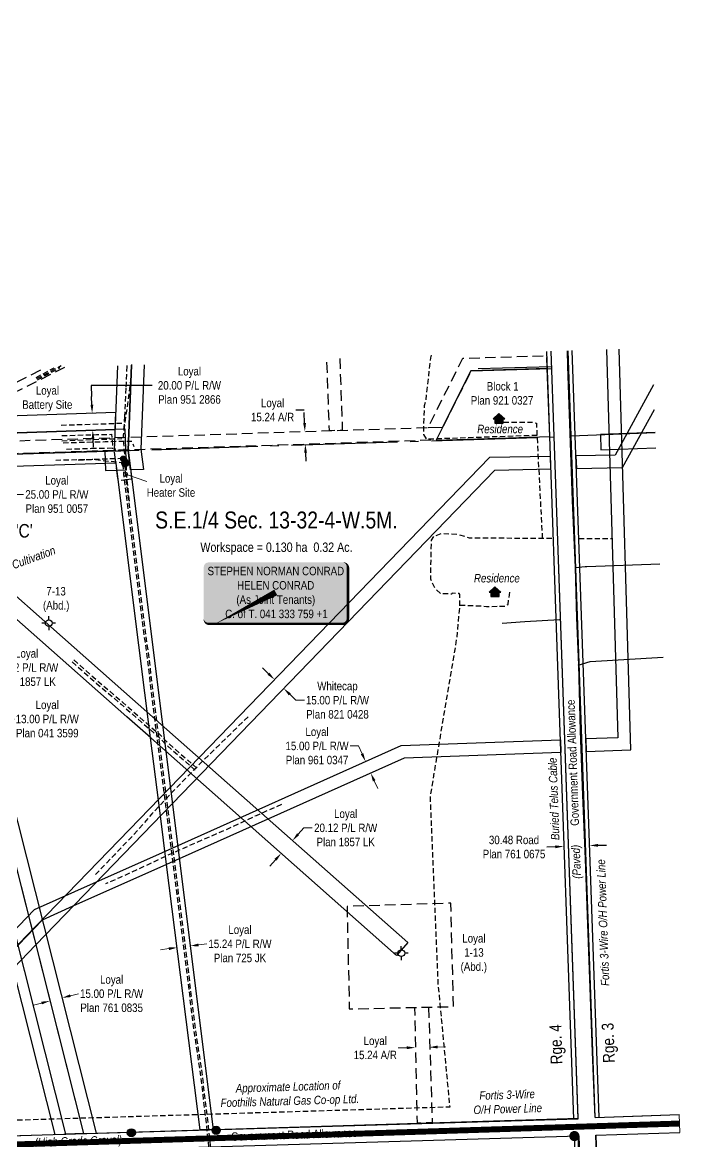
# Model space of a CAD drawing. Extents: x 675835 to 685285, y 5733153 to 5738077.
# Drawn here: x 677000 to 677780, y 5734878 to 5736199 of the extents above; entities that cross this region are included whole.
import ezdxf
from ezdxf.enums import TextEntityAlignment as Align

# ---------------------------------------------------------------- set-up
doc = ezdxf.new("R2010")
doc.units = 0
doc.header["$LTSCALE"] = 5
doc.header["$PDMODE"] = 34
doc.header["$PDSIZE"] = 0.03
for name, pattern in [('foc-ACCESSROAD', [3.75, 2.5, -1.25]), ('foc-FLOWLINE', [3.75, 2.5, -1.25]), ('foc-QUARTERLINE', [33, 25, -3, 2, -3]), ('UG_PIPE', [1.875, 1.25, -0.625])]:
    doc.linetypes.add(name, pattern=pattern)
doc.layers.get('Defpoints').update_dxf_attribs({"color": 9})
for name, color, linetype in [('AS-OWNER', 7, 'Continuous'), ('AS-PIPE-UG', 44, 'UG_PIPE'), ('AS-PIPE-UG-T', 44, 'Continuous'), ('AS-POWER', 104, 'foc-POWER'), ('AS-POWER-EXISTING-PP', 72, 'Continuous'), ('AS-RESIDENCE', 14, 'Continuous'), ('AS-ROADS', 254, 'Continuous'), ('AS-SYMBOL', 7, 'Continuous'), ('AS-TELUS', 224, 'foc-TEL'), ('C-AR', 13, 'foc-ACCESSROAD'), ('C-FLOWLINE', 13, 'foc-FLOWLINE'), ('C-RW', 13, 'Continuous'), ('C-SYMBOL', 7, 'Continuous'), ('C-WS', 13, 'foc-ACCESSROAD'), ('D-TXT', 6, 'Continuous'), ('DETAIL-T', 7, 'Continuous'), ('F-RW', 190, 'Continuous'), ('F-WS-S', 8, 'Continuous'), ('L-AREAWORK', 5, 'Continuous'), ('L-MON', 1, 'Continuous'), ('L-ROAD-T', 7, 'Continuous'), ('L-SEC', 7, 'Continuous'), ('L-SECQ', 8, 'foc-QUARTERLINE'), ('L-TITLEDB', 4, 'Continuous'), ('L-TITLEDB-T', 4, 'Continuous')]:
    doc.layers.add(name, color=color, linetype=linetype)
doc.layers.add('AS-PIPE-AG', color=7, linetype='Continuous', true_color=0x7d00fa)
for name, color, linetype, lineweight in [('C-AR-T', 13, 'Continuous', 9), ('C-RW-T', 13, 'Continuous', 9), ('C-WS-T', 13, 'Continuous', 9), ('F-RW-T', 190, 'Continuous', 9), ('T-TEXT', 48, 'Continuous', 18)]:
    doc.layers.add(name, color=color, linetype=linetype, lineweight=lineweight)
doc.styles.add('100L', font='ARIALN.TTF', dxfattribs={"height": 11})
doc.styles.add('175L', font='ARIALN.TTF', dxfattribs={"height": 20})
doc.styles.add('80', font='ARIALN.TTF', dxfattribs={"height": 10})
doc.styles.add('80CG', font='ARIALN.TTF', dxfattribs={"height": 10})
doc.styles.add('80L', font='ARIALN.TTF', dxfattribs={"height": 10})
doc.styles.add('80LS', font='ARIALNI.TTF', dxfattribs={"height": 10})
doc.styles.add('foc-LtypeFont', font='ARIALN.TTF', dxfattribs={"height": 7.35})
doc.linetypes.add('foc-POWER', pattern='A,6,-1,["P",foc-LtypeFont,S=0.2,R=0,X=-0.625,Y=-0.75],-1.24,4', length=12.24)
doc.linetypes.add('foc-POWER-NOLINE', pattern='A,0,-4,["P",foc-LtypeFont,S=0.2,R=0,X=-0.625,Y=-0.75],-8.24', length=12.24)
doc.linetypes.add('foc-TEL', pattern='A,2,-1,["T",foc-LtypeFont,S=0.2,R=0,X=-0.425,Y=-0.75],-1.24,8', length=12.24)
doc.linetypes.add('foc-TEL-NOLINE', pattern='A,0,-2,["T",foc-LtypeFont,S=0.2,R=0,X=-0.425,Y=-0.75],-10.24', length=12.24)
doc.dimstyles.new('Compass 5 000', dxfattribs={"dimscale": 5, "dimtxt": 9, "dimasz": 2, "dimexe": 0.2, "dimexo": 0.0625, "dimgap": 0.5, "dimtad": 0, "dimtih": 1, "dimtoh": 1, "dimzin": 0, "dimdsep": 46, "dimtxsty": '80CG', "dimcen": 0.1, "dimse1": 1, "dimse2": 1, "dimclrd": 256, "dimclrt": 256, "dimaunit": 1, "dimadec": 4, "dimazin": 0, "dimtfac": 0.06, "dimtofl": 0, "dimtmove": 0, "dimatfit": 1, "dimfxl": 0.2, "dimtolj": 1, "dimtzin": 0, "dimlwd": -1, "dimarcsym": 0})

# ---------------------------------------------------------------- blocks, each defined once
blk = doc.blocks.new('*D393')
at = {"layer": 'Defpoints', "color": 0, "transparency": 16777216}
for p in [(677638.8, 5735238.4), (677669.2, 5735239.4), (677669.7, 5735226.9)]:
    blk.add_point(p, dxfattribs=at)
at = {"layer": 'L-TITLEDB-T', "transparency": 16777216}
for p, q in [((677629.2, 5735225.5), (677619.2, 5735225.2)), ((677679.7, 5735227.3), (677689.7, 5735227.6))]:
    blk.add_line(p, q, dxfattribs=at)
for points in [[(677629.2, 5735227.2), (677629.3, 5735223.8), (677639.2, 5735225.9)], [(677679.6, 5735228.9), (677679.7, 5735225.6), (677669.7, 5735226.9)]]:
    blk.add_solid(points, dxfattribs=at)
at = {"layer": 'L-TITLEDB-T', "transparency": 16777216, "insert": (677580.5, 5735225.2), "char_height": 10, "attachment_point": 5, "style": '80CG'}
blk.add_mtext('\\A1;30.48 Road \\PPlan 761 0675', dxfattribs=at)
blk = doc.blocks.new('*D424')
at = {"layer": 'C-RW-T', "transparency": 16777216}
for p, q in [((677056.8, 5735049.7), (677066.5, 5735052.1)), ((677022.8, 5735041.1), (677013.1, 5735038.6))]:
    blk.add_line(p, q, dxfattribs=at)
for points in [[(677056.4, 5735051.3), (677057.2, 5735048.1), (677047.1, 5735047.2)], [(677022.4, 5735042.7), (677023.3, 5735039.5), (677032.5, 5735043.5)]]:
    blk.add_solid(points, dxfattribs=at)
at = {"layer": 'Defpoints', "color": 0, "transparency": 16777216}
for p in [(677047.1, 5735047.2), (677042.8, 5735003), (677057.3, 5735006.7)]:
    blk.add_point(p, dxfattribs=at)
at = {"layer": 'C-RW-T', "transparency": 16777216, "insert": (677105.5, 5735052.1), "char_height": 10, "attachment_point": 5, "style": '80CG'}
blk.add_mtext('\\A1;Loyal\\P15.00 P/L R/W\\PPlan 761 0835', dxfattribs=at)
blk = doc.blocks.new('*D431')
at = {"layer": 'C-RW-T', "transparency": 16777216}
for p, q in [((677397.1, 5735344.5), (677387.1, 5735344.5)), ((677401.2, 5735335.3), (677397.1, 5735344.5)), ((677415.5, 5735303.4), (677419.6, 5735294.3))]:
    blk.add_line(p, q, dxfattribs=at)
for points in [[(677402.7, 5735336), (677399.6, 5735334.7), (677405.2, 5735326.2)], [(677417, 5735304.1), (677413.9, 5735302.7), (677411.4, 5735312.5)]]:
    blk.add_solid(points, dxfattribs=at)
at = {"layer": 'Defpoints', "color": 0, "transparency": 16777216}
for p in [(677372.8, 5735311.7), (677411.4, 5735312.5), (677379, 5735298)]:
    blk.add_point(p, dxfattribs=at)
at = {"layer": 'C-RW-T', "transparency": 16777216, "insert": (677348, 5735344.5), "char_height": 10, "attachment_point": 5, "style": '80CG'}
blk.add_mtext('\\A1;Loyal\\P15.00 P/L R/W\\PPlan 961 0347', dxfattribs=at)
blk = doc.blocks.new('*D432')
at = {"layer": 'Defpoints', "color": 0, "transparency": 16777216}
for p in [(677349.5, 5735476.3), (677360.3, 5735465.9), (677308.6, 5735412.4)]:
    blk.add_point(p, dxfattribs=at)
at = {"layer": 'F-RW-T', "transparency": 16777216}
for p, q in [((677290.6, 5735429.8), (677283.4, 5735436.7)), ((677315.8, 5735405.5), (677323, 5735398.5)), ((677323, 5735398.5), (677333, 5735398.5))]:
    blk.add_line(p, q, dxfattribs=at)
for points in [[(677291.8, 5735431), (677289.5, 5735428.6), (677297.8, 5735422.8)], [(677316.9, 5735406.7), (677314.6, 5735404.3), (677308.6, 5735412.4)]]:
    blk.add_solid(points, dxfattribs=at)
at = {"layer": 'F-RW-T', "transparency": 16777216, "insert": (677372.1, 5735398.5), "char_height": 10, "attachment_point": 5, "style": '80CG'}
blk.add_mtext('\\A1;Whitecap\\P15.00 P/L R/W\\PPlan 821 0428', dxfattribs=at)
blk = doc.blocks.new('*D434')
at = {"layer": 'C-RW-T', "transparency": 16777216}
for p, q in [((676944.7, 5735431.7), (676965.7, 5735437)), ((676905.9, 5735421.9), (676896.2, 5735419.5))]:
    blk.add_line(p, q, dxfattribs=at)
for points in [[(676944.3, 5735433.3), (676945.1, 5735430.1), (676935, 5735429.3)], [(676905.5, 5735423.5), (676906.3, 5735420.3), (676915.6, 5735424.3)]]:
    blk.add_solid(points, dxfattribs=at)
at = {"layer": 'Defpoints', "color": 0, "transparency": 16777216}
for p in [(676935, 5735429.3), (676940.9, 5735405.9), (676921.5, 5735401)]:
    blk.add_point(p, dxfattribs=at)
at = {"layer": 'C-RW-T', "transparency": 16777216, "insert": (677005.2, 5735437), "char_height": 10, "attachment_point": 5, "style": '80CG'}
blk.add_mtext('\\A1;Loyal\\P20.12 P/L R/W\\PPlan 1857 LK', dxfattribs=at)
blk = doc.blocks.new('*D435')
at = {"layer": 'C-RW-T', "transparency": 16777216}
for p, q in [((677173.1, 5735105.3), (677163.1, 5735104)), ((677208, 5735109.7), (677217.9, 5735110.9))]:
    blk.add_line(p, q, dxfattribs=at)
for points in [[(677172.8, 5735106.9), (677173.3, 5735103.6), (677183, 5735106.5)], [(677207.8, 5735111.3), (677208.2, 5735108), (677198.1, 5735108.4)]]:
    blk.add_solid(points, dxfattribs=at)
at = {"layer": 'Defpoints', "color": 0, "transparency": 16777216}
for p in [(677198.1, 5735108.4), (677184.2, 5735097.1), (677199.3, 5735099)]:
    blk.add_point(p, dxfattribs=at)
at = {"layer": 'C-RW-T', "transparency": 16777216, "insert": (677257, 5735110.9), "char_height": 10, "attachment_point": 5, "style": '80CG'}
blk.add_mtext('\\A1;Loyal\\P15.24 P/L R/W\\PPlan 725 JK', dxfattribs=at)
blk = doc.blocks.new('*D438')
at = {"layer": 'C-RW-T', "transparency": 16777216}
for p, q in [((676941.1, 5735363.8), (676990.5, 5735376.3)), ((676909.1, 5735355.7), (676899.4, 5735353.3))]:
    blk.add_line(p, q, dxfattribs=at)
for points in [[(676940.7, 5735365.5), (676941.5, 5735362.2), (676931.4, 5735361.4)], [(676908.7, 5735357.4), (676909.5, 5735354.1), (676918.8, 5735358.2)]]:
    blk.add_solid(points, dxfattribs=at)
at = {"layer": 'Defpoints', "color": 0, "transparency": 16777216}
for p in [(676931.4, 5735361.4), (676966, 5735171.4), (676978.7, 5735174.6)]:
    blk.add_point(p, dxfattribs=at)
at = {"layer": 'C-RW-T', "transparency": 16777216, "insert": (677029.5, 5735376.3), "char_height": 10, "attachment_point": 5, "style": '80CG'}
blk.add_mtext('\\A1;Loyal\\P13.00 P/L R/W\\PPlan 041 3599', dxfattribs=at)
blk = doc.blocks.new('*U442')
h = blk.add_hatch(color=59)
edge = h.paths.add_edge_path()
edge.add_line((-79, -37), (79, -37))
edge.add_arc((79, -31), 6, 270, 360)
edge.add_line((85, -31), (85, 29.5))
edge.add_arc((79, 29.5), 6, 0, 90)
edge.add_line((79, 35.5), (-79, 35.5))
edge.add_arc((-79, 29.5), 6, 90, 180)
edge.add_line((-85, 29.5), (-85, -31))
edge.add_arc((-79, -31), 6, 180, 270)
at = {"color": 1, "flags": 128}
blk.add_lwpolyline([(-79, -37, 3, 3, 0), (79, -37, 3, 3, 0.414214), (85, -31, 3, 3, 0), (85, 29.5, 3, 0, 0.414214), (79, 35.5, 0, 0, 0), (-79, 35.5, 0, 0, 0.414214), (-85, 29.5, 0, 0, 0), (-85, -31, 0, 3, 0.414214)], format="xyseb", close=True, dxfattribs=at)
blk.add_lwpolyline([(-72.5, -37.6, 0, 7.5, 0), (0, 0, 0, 0, 0)], format="xyseb", dxfattribs=at)
at = {"color": 1, "style": '80'}
blk.add_attdef('ENTER_TEXT_001', (-36, -5), '', height=10, dxfattribs=at)
blk = doc.blocks.new('*D444')
at = {"layer": 'C-RW-T', "transparency": 16777216}
for p, q in [((677325.7, 5735240.3), (677332.3, 5735247.8)), ((677332.3, 5735247.8), (677342.3, 5735247.8)), ((677299.1, 5735210.3), (677292.4, 5735202.8))]:
    blk.add_line(p, q, dxfattribs=at)
for points in [[(677324.4, 5735241.4), (677326.9, 5735239.2), (677319, 5735232.8)], [(677297.8, 5735211.4), (677300.3, 5735209.2), (677305.7, 5735217.8)]]:
    blk.add_solid(points, dxfattribs=at)
at = {"layer": 'Defpoints', "color": 0, "transparency": 16777216}
for p in [(677305.7, 5735217.8), (677398.9, 5735162.1), (677385.6, 5735147)]:
    blk.add_point(p, dxfattribs=at)
at = {"layer": 'C-RW-T', "transparency": 16777216, "insert": (677381.8, 5735247.8), "char_height": 10, "attachment_point": 5, "style": '80CG'}
blk.add_mtext('\\A1;Loyal\\P20.12 P/L R/W\\PPlan 1857 LK', dxfattribs=at)
blk = doc.blocks.new('*D446')
at = {"layer": 'C-RW-T', "transparency": 16777216}
for p, q in [((676988.4, 5735724), (676988, 5735734)), ((676989.9, 5735679.2), (676991.3, 5735641.3)), ((676991.3, 5735641.3), (677001.3, 5735641.3))]:
    blk.add_line(p, q, dxfattribs=at)
at = {"layer": 'C-RW-T', "linetype": 'ByBlock', "transparency": 16777216}
for points in [[(676990, 5735724.1), (676986.7, 5735723.9), (676988.7, 5735714)], [(676991.6, 5735679.2), (676988.3, 5735679.1), (676989.6, 5735689.2)]]:
    blk.add_solid(points, dxfattribs=at)
at = {"layer": 'Defpoints', "color": 0, "linetype": 'ByBlock', "transparency": 16777216}
for p in [(676976.2, 5735713.6), (676977.1, 5735688.7), (676989.6, 5735689.2)]:
    blk.add_point(p, dxfattribs=at)
at = {"layer": 'C-RW-T', "linetype": 'ByBlock', "transparency": 16777216, "insert": (677040.8, 5735641.3), "char_height": 10, "attachment_point": 5, "style": '80CG'}
blk.add_mtext('\\A1;Loyal\\P25.00 P/L R/W\\PPlan 951 0057', dxfattribs=at)
blk = doc.blocks.new('GABD')
for p, q in [((-0.81, 0), (-1.62, 0)), ((0, 0.81), (0, 1.62)), ((1.62, 0), (0.81, 0)), ((0, -0.81), (0, -1.62))]:
    blk.add_line(p, q)
blk.add_circle((0, 0), 0.8)
blk = doc.blocks.new('*D449')
at = {"layer": 'C-AR-T', "transparency": 16777216}
for p, q in [((677453.9, 5734988.3, 0), (677443.9, 5734988.1, 0)), ((677490.2, 5734989.1, 0), (677500.2, 5734989.3, 0))]:
    blk.add_line(p, q, dxfattribs=at)
for points in [[(677453.9, 5734990, 0), (677454, 5734986.6, 0), (677463.9, 5734988.5, 0)], [(677490.2, 5734990.8, 0), (677490.2, 5734987.5, 0), (677480.2, 5734988.9, 0)]]:
    blk.add_solid(points, dxfattribs=at)
at = {"layer": 'Defpoints', "color": 0, "transparency": 16777216}
for p in [(677463.3, 5735016.1, 0), (677479.6, 5735016.4, 0), (677463.9, 5734988.5, 0)]:
    blk.add_point(p, dxfattribs=at)
at = {"layer": 'C-AR-T', "transparency": 16777216, "insert": (677416.7, 5734988.1, 0), "char_height": 10, "attachment_point": 5, "style": '80CG'}
blk.add_mtext('\\A1;Loyal\\P15.24 A/R', dxfattribs=at)
blk = doc.blocks.new('*D450')
at = {"layer": 'C-AR', "transparency": 16777216}
for p, q in [((677332.8, 5735741), (677322.8, 5735741)), ((677333.3, 5735725.7), (677332.8, 5735741)), ((677334.4, 5735690.6), (677334.7, 5735680.6))]:
    blk.add_line(p, q, dxfattribs=at)
for points in [[(677335, 5735725.8), (677331.6, 5735725.6), (677333.6, 5735715.7)], [(677336.1, 5735690.6), (677332.8, 5735690.5), (677334.1, 5735700.6)]]:
    blk.add_solid(points, dxfattribs=at)
at = {"layer": 'Defpoints', "color": 0, "transparency": 16777216}
for p in [(677267.4, 5735713.6), (677267.9, 5735698.5), (677334.1, 5735700.6)]:
    blk.add_point(p, dxfattribs=at)
at = {"layer": 'C-AR', "transparency": 16777216, "insert": (677295.5, 5735741), "char_height": 10, "attachment_point": 5, "style": '80CG'}
blk.add_mtext('\\A1;Loyal\\P15.24 A/R', dxfattribs=at)
blk = doc.blocks.new('RISER')
h = blk.add_hatch(color=255)
h.dxf.hatch_style = 1
edge = h.paths.add_edge_path()
edge.add_arc((0, 0), 0.7, 0, 360)
blk.add_hatch(color=13).paths.add_polyline_path([(0.58, -0.15), (-0.58, -0.15, 0.774597)])
at = {"color": 13}
blk.add_line((-0.58, -0.15), (0.58, -0.15), dxfattribs=at)
blk.add_circle((0, 0), 0.6, dxfattribs=at)
blk = doc.blocks.new('res_occ')
for points in [[(0.1, 0.89), (-1.26, -0.37), (1.46, -0.37)], [(-0.9, -1.43), (1.1, -1.43), (1.1, -0.37), (-0.9, -0.37)]]:
    blk.add_hatch(color=14).paths.add_polyline_path(points)
at = {"color": 14}
for points in [[(0.1, 0.89), (-1.26, -0.37), (1.46, -0.37)], [(-0.9, -1.43), (1.1, -1.43), (1.1, -0.37), (-0.9, -0.37)]]:
    blk.add_lwpolyline(points, close=True, dxfattribs=at)
blk = doc.blocks.new('POWERPOLE')
h = blk.add_hatch(color=255)
edge = h.paths.add_edge_path()
edge.add_arc((0, 0), 0.96, 0, 360)
at = {"linetype": 'Continuous'}
for p, q in [((0.68, -0.68), (-0.68, 0.68)), ((-0.68, -0.68), (0.68, 0.68))]:
    blk.add_line(p, q, dxfattribs=at)
blk.add_circle((0, 0), 0.96, dxfattribs=at)
blk = doc.blocks.new('fdia')
at = {"color": 255, "const_width": 1}
blk.add_lwpolyline([(-0.5, 0, 1), (0.5, 0, 1)], format="xyb", close=True, dxfattribs=at)
blk = doc.blocks.new('Fdiaa')
blk.add_blockref('fdia', (0, 0))
blk = doc.blocks.new('fdib')
at = {"color": 1, "const_width": 1.6}
blk.add_lwpolyline([(-0.4, 0, 1), (0.4, 0, 1)], format="xyb", close=True, dxfattribs=at)
at = {"color": 1}
blk.add_circle((0, 0), 0.8, dxfattribs=at)
blk = doc.blocks.new('Fdibb')
blk.add_blockref('fdib', (0, 0))
blk = doc.blocks.new('fdicc')
for name in ['Fdibb', 'Fdiaa']:
    blk.add_blockref(name, (0, 0))
blk = doc.blocks.new('FDI')
blk.add_blockref('fdicc', (0, 0))

msp = doc.modelspace()

# ---------------------------------------------------------------- linework, layer by layer
at = {"layer": 'AS-PIPE-AG', "flags": 128}
for points in [[(677122.229, 5735678.623), (677120.432, 5735678.377)], [(677122.117, 5735679.709), (677122.302, 5735678.366)]]:
    msp.add_lwpolyline(points, dxfattribs=at)
at = {"layer": 'AS-PIPE-UG'}
for p, q in [((677123.498, 5735792.86), (677122.164, 5735766.857)), ((677123.525, 5735793.697), (677123.498, 5735792.86)), ((677122.164, 5735766.857), (677120.843, 5735733.652)), ((677120.843, 5735733.652), (677119.622, 5735717.051)), ((677052.201, 5735694.892), (677081.565, 5735695.866)), ((677081.565, 5735695.866), (677108.844, 5735696.358)), ((677108.844, 5735696.358), (677110.099, 5735693.391))]:
    msp.add_line(p, q, dxfattribs=at)
at = {"layer": 'AS-PIPE-UG', "flags": 128}
for points in [[(677482.685, 5735805.637), (677481.83, 5735802.598), (677476.178, 5735751.764), (677474.637, 5735746.116), (677473.486, 5735715.46), (677473.657, 5735712.04), (677476.736, 5735706.91), (677607.584, 5735711.473)], [(677016.398, 5735779.465), (677037.718, 5735790.845)], [(677017.104, 5735778.142), (677045.963, 5735793.545)], [(677017.811, 5735776.818), (677044.513, 5735791.071)], [(677122.123, 5735679.708), (677119.187, 5735706.881), (677120.082, 5735714.782), (677128.75, 5735780.235), (677129.169, 5735794.876)], [(677045.85, 5735723.265), (677081.083, 5735724.231), (677119.642, 5735725.752)], [(677568.146, 5735726.873), (677602.45, 5735726.703), (677606.865, 5735725.345), (677613.893, 5735589.682)], [(677046.77, 5735710.864), (677087.54, 5735712.034), (677105.489, 5735712.39), (677106.697, 5735695.11)], [(677046.859, 5735704.812), (677089.926, 5735706.494), (677117.481, 5735707.354)], [(677048.283, 5735702.375), (677070.497, 5735703.074), (677097.791, 5735703.714), (677116.073, 5735704.291), (677129.586, 5735704.147), (677131.702, 5735698.166)], [(677120.447, 5735678.38), (677083, 5735682.576), (677038.451, 5735681.597)], [(677119.178, 5735683.757), (677107.923, 5735683.427), (677090.693, 5735682.725), (677063.083, 5735681.62)], [(677331.194, 5734045.261), (677321.927, 5734066.45), (677318.549, 5734095.314), (677315.549, 5734117.213), (677311.195, 5734152.652), (677309.919, 5734163.912), (677304.391, 5734207.846), (677300.113, 5734240.773), (677292.732, 5734299.777), (677286.827, 5734346.213), (677282.403, 5734380.032), (677278.947, 5734406.564), (677275.077, 5734439.674), (677273.461, 5734451.047), (677273.346, 5734451.087), (677269.166, 5734487.653), (677263.518, 5734531.834), (677259.547, 5734565.754), (677252.513, 5734614.169), (677249.107, 5734640.611), (677243.349, 5734688.564), (677240.426, 5734711.784), (677236.778, 5734736.974), (677229.66, 5734791.511), (677226.331, 5734822.44), (677221.945, 5734855.579), (677217.092, 5734902.801), (677209.874, 5734961.92), (677203.646, 5735003.101), (677199.917, 5735032.518), (677189.376, 5735117.63), (677182.675, 5735169.129), (677178.022, 5735206.732), (677162.932, 5735326.296), (677157.353, 5735369.025), (677148.016, 5735446.12), (677140.683, 5735500.973), (677132.244, 5735567.727), (677120.453, 5735661.657), (677119.076, 5735675.645)], [(677333.027, 5734046.062), (677323.879, 5734066.978), (677320.534, 5734095.566), (677317.533, 5734117.47), (677313.182, 5734152.886), (677311.905, 5734164.149), (677306.375, 5734208.099), (677302.097, 5734241.026), (677294.717, 5734300.027), (677288.811, 5734346.469), (677284.387, 5734380.291), (677280.932, 5734406.809), (677277.061, 5734439.931), (677275.269, 5734452.543), (677275.19, 5734452.57), (677271.152, 5734487.893), (677265.504, 5734532.077), (677261.531, 5734566.014), (677254.495, 5734614.44), (677251.092, 5734640.858), (677245.334, 5734688.808), (677242.408, 5734712.052), (677238.76, 5734737.246), (677231.647, 5734791.747), (677228.317, 5734822.678), (677223.932, 5734855.812), (677219.08, 5734903.024), (677211.856, 5734962.191), (677205.628, 5735003.376), (677201.902, 5735032.766), (677191.36, 5735117.882), (677184.66, 5735169.381), (677180.007, 5735206.98), (677164.916, 5735326.55), (677159.338, 5735369.274), (677150, 5735446.372), (677142.667, 5735501.231), (677134.229, 5735567.978), (677122.441, 5735661.879), (677121.067, 5735675.841)], [(677121.102, 5735676.919), (677122.719, 5735664.512), (677125.183, 5735643.288), (677126.331, 5735631.898)], [(677656.982, 5735589.502), (677696.145, 5735589.338)], [(677516.739, 5735510.847), (677539.814, 5735509.918), (677548.008, 5735509.236), (677570.032, 5735509.407), (677573.446, 5735511.454), (677575.495, 5735525.957)], [(677059.018, 5735443.796), (677087.165, 5735418.781), (677116.943, 5735393.663), (677140.752, 5735372.427), (677159.098, 5735356.911), (677169.996, 5735345.998), (677193.353, 5735325.317), (677203.996, 5735316.121)], [(677061.011, 5735446.038), (677089.129, 5735421.049), (677118.909, 5735395.929), (677142.72, 5735374.692), (677161.132, 5735359.12), (677172.054, 5735348.183), (677195.329, 5735327.575), (677205.958, 5735318.391)], [(677266.6, 5735379.058), (677234.916, 5735348.128), (677207.586, 5735321.383), (677178.113, 5735291.138), (677153.107, 5735264.284), (677136.793, 5735245.412), (677108.827, 5735216.127), (677085.751, 5735192.116)], [(677306.01, 5735275.348), (677276.162, 5735262.233), (677244.027, 5735247.094), (677203.455, 5735229.486), (677173.637, 5735216.352), (677141.214, 5735200.934), (677114.888, 5735189.045), (677098.281, 5735181.777)]]:
    msp.add_lwpolyline(points, dxfattribs=at)
at = {"layer": 'AS-POWER', "linetype": 'foc-POWER-NOLINE', "flags": 128}
for points in [[(677676.239, 5734905.891), (677673.017, 5734983.354), (677670.365, 5735059.11), (677667.741, 5735134.065), (677665.056, 5735210.742), (677661.773, 5735286.569), (677659.023, 5735362.362), (677657.019, 5735440.303), (677654.49, 5735495.867), (677652.995, 5735555.263), (677649.469, 5735634.436), (677646.664, 5735713.682), (677644.229, 5735792.682), (677643.46, 5735810.981)], [(675925.985, 5734850.067), (676845.685, 5734879.875), (677594.418, 5734903.216), (677656.133, 5734905.142)], [(677676.239, 5734905.891), (677732.24, 5734907.977), (677775.671, 5734909.594)], [(677736.304, 5733179.056), (677732.473, 5733203.646), (677732.749, 5733279.074), (677723.904, 5733533.208), (677719.402, 5733662.559), (677710.532, 5733917.418), (677698.774, 5734252.968), (677676.966, 5734885.137)]]:
    msp.add_lwpolyline(points, dxfattribs=at)
at = {"layer": 'AS-POWER', "flags": 128}
for points in [[(677538.305, 5735789.918), (677624.557, 5735792.354)], [(677652.995, 5735555.263), (677664.368, 5735556.43), (677666.481, 5735556.447), (677752.748, 5735559.383)], [(677566.48, 5735489.595), (677593.229, 5735491.252), (677634.351, 5735493.891), (677635.012, 5735493.935)], [(677656.126, 5735440.033), (677670.519, 5735444.373), (677756.635, 5735449.188)]]:
    msp.add_lwpolyline(points, dxfattribs=at)
at = {"layer": 'AS-ROADS', "const_width": 6.999, "flags": 128}
msp.add_lwpolyline([(675927.172, 5734840.316), (676477.573, 5734857.471), (676517.64, 5734858.655), (676557.929, 5734859.942), (676597.917, 5734861.048), (676638.612, 5734862.397), (676679.373, 5734863.693), (676719.966, 5734864.95), (676760.678, 5734866.363), (676800.721, 5734867.735), (676840.803, 5734869.363), (676880.872, 5734870.867), (676921.026, 5734872.143), (676961.202, 5734873.454), (677001.724, 5734874.493), (677041.742, 5734875.679), (677776.05, 5734898.853)], dxfattribs=at)
at = {"layer": 'AS-TELUS', "linetype": 'foc-TEL-NOLINE', "flags": 128}
for points in [[(677627.879, 5735709.943), (677624.352, 5735810.346)], [(677496.49, 5735720.959), (677529.663, 5735787.159), (677624.634, 5735790.183)], [(677656.133, 5734905.142), (677627.879, 5735709.943)], [(677684.645, 5734082.878), (677656.346, 5734885.044)]]:
    msp.add_lwpolyline(points, dxfattribs=at)
at = {"layer": 'AS-TELUS', "flags": 128}
for points in [[(677479.164, 5735720.401), (677496.49, 5735720.959)], [(677083.776, 5735692.516), (677116.251, 5735692.854), (677134.218, 5735693.746)]]:
    msp.add_lwpolyline(points, dxfattribs=at)
at = {"layer": 'C-AR', "flags": 128}
msp.add_lwpolyline([(677619.456, 5735790.018), (677529.663, 5735787.159), (677488.76, 5735705.532), (677108.775, 5735693.342), (676966.46, 5735688.642), (676965.97, 5735703.874), (677479.164, 5735720.401), (677520.104, 5735802.103), (677618.922, 5735805.249)], close=True, dxfattribs=at)
msp.add_lwpolyline([(677619.456, 5735790.018), (677529.663, 5735787.159), (677488.76, 5735705.532), (677108.775, 5735693.342), (676966.46, 5735688.642), (676965.97, 5735703.874), (677479.164, 5735720.401), (677520.104, 5735802.103), (677618.922, 5735805.249)], close=True, dxfattribs=at)
msp.add_lwpolyline([(677374.811, 5735802.051), (677377.799, 5735717.137), (677362.552, 5735716.646), (677359.572, 5735801.544)], dxfattribs=at)
at = {"layer": 'C-FLOWLINE', "flags": 128}
msp.add_lwpolyline([(677049.986, 5735791.253), (676918.931, 5735725.453), (676894.974, 5735724.681), (677025.976, 5735790.454)], dxfattribs=at)
at = {"layer": 'C-RW'}
for p, q in [((677153.494, 5735770.109), (677081.429, 5735770.109)), ((677081.429, 5735770.109), (677081.853, 5735757.196)), ((677082.182, 5735747.201), (677081.853, 5735757.196)), ((677083.496, 5735707.185), (677083.824, 5735697.191))]:
    msp.add_line(p, q, dxfattribs=at)
at = {"layer": 'C-RW', "flags": 128}
for points in [[(676652.007, 5735065.236), (676882.831, 5735635.592), (677072.145, 5734886.94), (677087.501, 5734887.418), (676891.53, 5735662.281), (676889.185, 5735734.239), (676609.559, 5735956.594), (676244.681, 5736325.609), (676234.015, 5736315.06), (676585.078, 5735960.028), (676009.048, 5735944.501), (676009.566, 5735929.52), (676599.5, 5735945.414), (676874.431, 5735726.825), (676876.084, 5735676.261), (676271.016, 5735421.445), (676276.399, 5735408.634), (676276.766, 5735407.764), (676277.363, 5735407.717), (676876.609, 5735660.206), (676638.12, 5735070.855)], [(676889.302, 5735730.616), (676889.953, 5735710.632), (677109.799, 5735718.088), (677110.636, 5735738.286), (676889.302, 5735730.616)], [(676724.483, 5735653.129), (676019.891, 5735630.423), (676019.198, 5735650.52), (676723.786, 5735673.233), (676855.921, 5735677.143), (676854.323, 5735726.151), (676874.431, 5735726.825), (676876.608, 5735660.207), (676888.422, 5735613.483), (677119.725, 5735408.916), (677455.068, 5735112.38), (677441.75, 5735097.321), (677151.597, 5735353.922), (677123.519, 5735378.702), (676897.172, 5735578.878), (677072.145, 5734886.94), (677051.561, 5734886.298), (676856.568, 5735657.381)], [(676866.53, 5735685.424), (677097.305, 5735692.856), (677098.089, 5735669.47), (677123.12, 5735670.274), (677121.501, 5735718.484), (676865.695, 5735709.822)], [(677051.561, 5734886.298), (676856.568, 5735657.381), (676843.247, 5735656.941), (677038.261, 5734885.884)]]:
    msp.add_lwpolyline(points, close=True, dxfattribs=at)
for points in [[(677689.658, 5735812.517), (677702.977, 5735354.273), (677665.264, 5735352.955), (677665.788, 5735337.972), (677718.41, 5735339.809), (677704.653, 5735813.015)], [(677128.831, 5735793.874), (677124.829, 5735693.857), (677225.194, 5734891.84), (677209.884, 5734891.378), (677170.317, 5735204.578), (677163.141, 5735262.105), (677151.564, 5735353.951), (677131.067, 5735516.528), (677110.689, 5735678.158), (676879.696, 5735670.77), (676879.206, 5735685.832), (677108.775, 5735693.342), (677112.919, 5735793.345)], [(677143.831, 5735794.372), (677139.828, 5735694.783), (677142.971, 5735670.839), (677127.761, 5735670.431), (677124.829, 5735693.857), (677128.831, 5735793.874)]]:
    msp.add_lwpolyline(points, dxfattribs=at)
at = {"layer": 'C-RW', "linetype": 'ByBlock'}
for points in [[(677083.847, 5735747.256), (677080.516, 5735747.146), (677082.51, 5735737.206)], [(677085.162, 5735707.24), (677081.83, 5735707.131), (677083.168, 5735717.18)]]:
    msp.add_solid(points, dxfattribs=at)
at = {"layer": 'C-WS', "flags": 128}
msp.add_lwpolyline([(677129.12, 5735659.571), (677113.286, 5735657.573), (677110.689, 5735678.158), (677108.775, 5735693.342), (677124.829, 5735693.857)], close=True, dxfattribs=at)
at = {"layer": 'C-WS', "elevation": 0, "flags": 128}
for points in [[(677383.365, 5735155.018), (677386.098, 5735034.174), (677509.093, 5735036.91), (677505.895, 5735158.979), (677383.365, 5735155.018)], [(677479.589, 5735036.254), (677483.876, 5734899.757), (677466.554, 5734899.231), (677463.514, 5735035.896)]]:
    msp.add_lwpolyline(points, dxfattribs=at)
at = {"layer": 'F-RW', "flags": 128}
for points in [[(677745.284, 5735770.952), (677699.906, 5735687.566), (677653.576, 5735686.794), (677654.089, 5735672.143), (677708.597, 5735673.069), (677746.319, 5735741.62)], [(677747.279, 5735714.396), (677682.516, 5735711.981), (677683.181, 5735694.024), (677747.912, 5735696.463)]]:
    msp.add_lwpolyline(points, dxfattribs=at)
at = {"layer": 'F-RW-T', "color": 4}
msp.add_line((677776.429, 5734888.111), (677775.671, 5734909.594), dxfattribs=at)
at = {"layer": 'L-SEC'}
for p, q in [((677627.879, 5735709.943), (677624.352, 5735810.346)), ((677656.278, 5734904.325), (677627.879, 5735709.943)), ((677656.866, 5734884.217), (677684.636, 5734082.647)), ((677676.966, 5734885.152), (677704.749, 5734083.588))]:
    msp.add_line(p, q, dxfattribs=at)
at = {"layer": 'L-SEC', "flags": 128}
for points in [[(677647.986, 5735710.694), (677644.461, 5735811.014)], [(677676.239, 5734905.891), (677647.986, 5735710.694)], [(677676.239, 5734905.891), (677775.671, 5734909.594)], [(676851.901, 5734860.226), (677656.866, 5734884.217)], [(677676.966, 5734885.137), (677776.429, 5734888.111)]]:
    msp.add_lwpolyline(points, dxfattribs=at)
at = {"layer": 'L-SECQ', "flags": 128}
for points in [[(676823.256, 5735683.679), (677628.009, 5735709.367)], [(677647.986, 5735710.694), (677747.279, 5735714.396)]]:
    msp.add_lwpolyline(points, dxfattribs=at)
at = {"layer": 'L-TITLEDB', "flags": 128}
for points in [[(677651.101, 5734904.17), (677631.849, 5735450.169), (677622.702, 5735709.777), (677619.191, 5735810.174)], [(677652.735, 5735710.816), (677649.213, 5735811.172)], [(677680.911, 5734906.008), (677652.735, 5735710.813), (677649.213, 5735811.172)], [(677651.677, 5734884.399), (677661.542, 5734601.241), (677666.352, 5734601.411)]]:
    msp.add_lwpolyline(points, dxfattribs=at)
msp.add_lwpolyline([(677619.456, 5735790.018), (677529.663, 5735787.159), (677488.76, 5735705.532), (677622.702, 5735709.777)], close=True, dxfattribs=at)

# ---------------------------------------------------------------- block references
at = {"layer": 'AS-OWNER', "linetype": 'ByBlock'}
ref = msp.add_blockref('*U442', (677299.286, 5735525.718), dxfattribs=dict(at, xscale=1.001442076590299, yscale=1.001442076590299, zscale=1.001442076590299))
ref.add_attrib('ENTER_TEXT_001', 'STEPHEN NORMAN CONRAD', (677218.73, 5735546.007), dxfattribs={"layer": '0', "color": 1, "height": 10.01442, "style": '80'})
ref.add_attrib('ENTER_TEXT_002', 'HELEN CONRAD', (677253.596, 5735529.138), dxfattribs={"layer": '0', "color": 1, "height": 10.01442, "style": '80'})
ref.add_attrib('ENTER_TEXT_003', '(As Joint Tenants)', (677252.739, 5735512.277), dxfattribs={"layer": '0', "color": 1, "height": 10.01442, "style": '80'})
ref.add_attrib('ENTER_TEXT_004', 'C. of T. 041 333 759 +1', (677239.634, 5735495.409), dxfattribs={"layer": '0', "color": 1, "height": 10.01442, "style": '80'})
at = {"layer": 'AS-POWER-EXISTING-PP', "xscale": 5.000000000000043, "yscale": 5.000000000000043, "zscale": 5.000000000000043}
for p in [(677128.813, 5734887.946), (677228.983, 5734890.89)]:
    msp.add_blockref('POWERPOLE', p, dxfattribs=at)
at = {"layer": 'AS-RESIDENCE', "xscale": 5.000000000000055, "yscale": 5.000000000000055, "zscale": 5.000000000000055}
for p in [(677562.27, 5735732.556), (677557.542, 5735528.028)]:
    msp.add_blockref('res_occ', p, dxfattribs=at)
at = {"layer": 'AS-SYMBOL', "xscale": 4.999077600000007, "yscale": 4.999077600000007, "zscale": 4.999077600000007}
for p in [(677119.168, 5735683.754), (677119.942, 5735683.163), (677120.448, 5735678.378), (677122.098, 5735679.72), (677121.066, 5735676.973), (677122.055, 5735677.376)]:
    msp.add_blockref('RISER', p, dxfattribs=at)
at = {"layer": 'F-WS-S', "xscale": 5.000000000000057, "yscale": 5.000000000000057, "zscale": 5.000000000000057}
for p in [(677031.299, 5735489.46), (677447.483, 5735099.934)]:
    msp.add_blockref('GABD', p, dxfattribs=at)
at = {"layer": 'L-MON', "xscale": 4.999077600000007, "yscale": 4.999077600000007, "zscale": 4.999077600000007}
msp.add_blockref('FDI', (677651.807, 5734884.066), dxfattribs=at)

# ---------------------------------------------------------------- texts
at = {"layer": 'AS-PIPE-UG-T', "insert": (677233.108, 5734944.825), "char_height": 10, "attachment_point": 1, "rotation": 1.729076, "style": '80L'}
msp.add_mtext_dynamic_manual_height_columns('\\pi18.785;{\\fArial Narrow|b0|i1|c0|p34;Approximate Location of\\P\\pi0.32626;Foothills Natural Gas Co-op Ltd.}', width=162.61023, gutter_width=50, heights=[0], dxfattribs=at)
at = {"layer": 'AS-RESIDENCE', "char_height": 10, "attachment_point": 1, "style": '80L'}
for insert in [(677537.06, 5735723.65), (677533.215, 5735547.558)]:
    msp.add_mtext_dynamic_manual_height_columns('{\\fArial Narrow|b0|i1|c0|p34;Residence}', width=25.96796, gutter_width=50, heights=[0], dxfattribs=dict(at, insert=insert))
at = {"layer": 'C-AR', "insert": (676993.793, 5735769.144), "char_height": 10, "attachment_point": 1, "style": '80L'}
msp.add_mtext_dynamic_manual_height_columns('\\pi22.218;Loyal\\P\\pi6.1475;Battery Site', width=70.17362, gutter_width=50, heights=[0], dxfattribs=at)
at = {"layer": 'C-RW', "linetype": 'ByBlock', "insert": (677197.368, 5735770.109), "char_height": 10, "attachment_point": 5, "style": '80CG'}
msp.add_mtext('\\A1;Loyal\\P20.00 P/L R/W\\PPlan 951 2866', dxfattribs=at)
at = {"layer": 'C-SYMBOL', "color": 3, "style": '175L'}
msp.add_text('S.E.1/4 Sec. 13-32-4-W.5M.', height=19.99644, dxfattribs=at).set_placement((677300.071, 5735595.215), align=Align.BOTTOM_CENTER)
at = {"layer": 'C-WS-T', "char_height": 10, "attachment_point": 1, "style": '80L'}
for s, width, insert in [('\\pi15.585;Loyal\\P\\pi0.48997;Heater Site', 56.90764, (677146.429, 5735665.353)), ('\\pi2.4306;Loyal\\P\\pi4.7226;1-13\\P\\pi0.39447;(Abd.)', 30.59795, (677517.045, 5735122.423))]:
    msp.add_mtext_dynamic_manual_height_columns(s, width=width, gutter_width=50, heights=[0], dxfattribs=dict(at, insert=insert))
at = {"layer": 'D-TXT', "color": 3, "char_height": 14, "attachment_point": 1, "rotation": 92.020456, "style": '80L'}
for s, width, insert in [('Rge. 4', 73.75526, (677623.799, 5734968.483)), ('Rge. 3', 63.86109, (677685.594, 5734970.151))]:
    msp.add_mtext_dynamic_manual_height_columns(s, width=width, gutter_width=47.5, heights=[0], dxfattribs=dict(at, insert=insert))
at = {"layer": 'DETAIL-T', "color": 3, "insert": (676967.591, 5735611.696), "char_height": 15.9942, "width": 109.86608, "attachment_point": 5, "style": '80CG'}
msp.add_mtext("SEE\\PDETAIL 'C'", dxfattribs=at)
at = {"layer": 'F-WS-S', "insert": (677022.941, 5735532.159), "char_height": 10, "attachment_point": 1, "style": '80L'}
msp.add_mtext_dynamic_manual_height_columns('\\pi5.4936;7-13\\P\\pi1.5168;(Abd.)', width=32.84252, gutter_width=50, heights=[0], dxfattribs=at)
at = {"layer": 'L-AREAWORK', "color": 5, "style": '100L'}
msp.add_text('Workspace = 0.130 ha  0.32 Ac.', height=10.99804, dxfattribs=at).set_placement((677300.071, 5735570.327), align=Align.BOTTOM_CENTER)
at = {"layer": 'L-ROAD-T', "style": '80L'}
for rotation, p in [(92.020456, (677649.725, 5735324.691)), (1.78499, (677321.011, 5734885.66))]:
    msp.add_text('Government Road Allowance', height=10, rotation=rotation, dxfattribs=at).set_placement(p, align=Align.MIDDLE_CENTER)
at = {"layer": 'L-TITLEDB', "insert": (677528.961, 5735774.075), "char_height": 10, "attachment_point": 1, "style": '80L'}
msp.add_mtext_dynamic_manual_height_columns('\\pi19.422;Block 1\\P\\pi0.48997;Plan 921 0327', width=73.44925, gutter_width=50, heights=[0], dxfattribs=at)
at = {"layer": 'T-TEXT', "style": '80LS'}
for s, height, rotation, p in [('Cultivation', 9.99822, 20, (677013.356, 5735567.027)), ('(Paved)', 10, 92.020456, (677653.848, 5735207.819)), ('(High Grade Gravel)', 10, 1.78499, (677066.281, 5734878.282))]:
    msp.add_text(s, height=height, rotation=rotation, dxfattribs=at).set_placement(p, align=Align.MIDDLE_CENTER)

# ---------------------------------------------------------------- dimensions: what is measured, and where the dimension line sits
at = {"layer": 'C-AR'}
dim = msp.add_linear_dim(base=(677334.106, 5735700.58), p1=(677267.419, 5735713.582), p2=(677267.903, 5735698.46), angle=271.8342, text='Loyal\\P15.24 A/R', dimstyle='Compass 5 000', dxfattribs=at)
dim.commit()
dim.dimension.update_dxf_attribs({"geometry": '*D450', "text_midpoint": (677295.53, 5735741.017), "dimtype": 161})
at = {"layer": 'C-AR-T'}
dim = msp.add_linear_dim(base=(677463.944, 5734988.535, 0), p1=(677479.589, 5735016.428, 0), p2=(677463.332, 5735016.067, 0), angle=181.274156, text='Loyal\\P15.24 A/R', dimstyle='Compass 5 000', dxfattribs=at)
dim.commit()
dim.dimension.update_dxf_attribs({"geometry": '*D449', "text_midpoint": (677416.668, 5734988.09, 0), "dimtype": 161})
at = {"layer": 'C-RW-T', "linetype": 'ByBlock'}
dim = msp.add_linear_dim(base=(676989.591, 5735689.16), p1=(676976.219, 5735713.559), p2=(676977.104, 5735688.715), angle=272.040619, text='Loyal\\P25.00 P/L R/W\\PPlan 951 0057', dimstyle='Compass 5 000', dxfattribs=at)
dim.commit()
dim.dimension.update_dxf_attribs({"geometry": '*D446', "text_midpoint": (677040.838, 5735641.255), "dimtype": 161})
at = {"layer": 'C-RW-T'}
for base, p1, p2, angle, text, picture, middle in [((676935.045, 5735429.265), (676921.465, 5735401.008), (676940.937, 5735405.923), 14.168187, 'Loyal\\P20.12 P/L R/W\\PPlan 1857 LK', '*D434', (677005.248, 5735437.006)), ((676931.42, 5735361.386), (676966.016, 5735171.378), (676978.661, 5735174.576), 14.191585, 'Loyal\\P13.00 P/L R/W\\PPlan 041 3599', '*D438', (677029.538, 5735376.314)), ((677411.382, 5735312.511), (677372.845, 5735311.696), (677378.978, 5735298), 294.123067, 'Loyal\\P15.00 P/L R/W\\PPlan 961 0347', '*D431', (677347.989, 5735344.46)), ((677305.7, 5735217.765), (677398.928, 5735162.083), (677385.601, 5735147.029), 228.481713, 'Loyal\\P20.12 P/L R/W\\PPlan 1857 LK', '*D444', (677381.824, 5735247.793)), ((677198.071, 5735108.42), (677184.164, 5735097.092), (677199.261, 5735098.998), 7.197924, 'Loyal\\P15.24 P/L R/W\\PPlan 725 JK', '*D435', (677256.999, 5735110.926)), ((677047.065, 5735047.224), (677042.788, 5735003.033), (677057.317, 5735006.709), 14.199456, 'Loyal\\P15.00 P/L R/W\\PPlan 761 0835', '*D424', (677105.54, 5735052.13))]:
    dim = msp.add_linear_dim(base=base, p1=p1, p2=p2, angle=angle, text=text, dimstyle='Compass 5 000', dxfattribs=at)
    dim.commit()
    dim.dimension.update_dxf_attribs({"geometry": picture, "text_midpoint": middle, "dimtype": 161})
at = {"layer": 'F-RW-T'}
dim = msp.add_linear_dim(base=(677308.583, 5735412.423), p1=(677349.496, 5735476.339), p2=(677360.269, 5735465.932), angle=315.992602, text='Whitecap\\P15.00 P/L R/W\\PPlan 821 0428', dimstyle='Compass 5 000', dxfattribs=at)
dim.commit()
dim.dimension.update_dxf_attribs({"geometry": '*D432', "text_midpoint": (677372.054, 5735398.528), "dimtype": 161})

# ---------------------------------------------------------------- leaders
at = {"layer": 'C-WS-T'}
msp.add_leader([(677121.912, 5735665.178), (677147.247, 5735656.648)], dimstyle='Compass 5 000', override={"dimasz": 1, "dimldrblk": 'DotBlank'}, dxfattribs=at)

# ---------------------------------------------------------------- next in the draw order: texts
at = {"layer": 'AS-POWER', "linetype": 'foc-POWER-NOLINE', "char_height": 10, "attachment_point": 1, "style": '80L', "bg_fill": 3, "box_fill_scale": 1.2, "bg_fill_color": 256, "bg_fill_transparency": 0}
for s, width, insert, rotation in [('\\pi2.7517;{\\fArial Narrow|b0|i1|c0|p34;Fortis 3-Wire O/H Power Line}', 154.26201, (677683.294, 5735058.289), 92.020456), ('\\pi7.9797;{\\fArial Narrow|b0|i1|c0|p34;Fortis 3-Wire \\P\\pi0.57524;O/H Power Line}', 80.67299, (677531.464, 5734936.558), 1.78499)]:
    msp.add_mtext_dynamic_manual_height_columns(s, width=width, gutter_width=50, heights=[0], dxfattribs=dict(at, insert=insert, rotation=rotation))
at = {"layer": 'AS-TELUS', "insert": (677624.19, 5735233.201), "char_height": 10, "attachment_point": 1, "rotation": 91.99622, "style": '80L', "bg_fill": 3, "box_fill_scale": 1.2, "bg_fill_color": 256, "bg_fill_transparency": 0}
msp.add_mtext_dynamic_manual_height_columns('{\\fArial Narrow|b0|i1|c0|p34;Buried Telus Cable}', width=97.23506, gutter_width=50, heights=[0], dxfattribs=at)

# ---------------------------------------------------------------- next in the draw order: linework, layer by layer
at = {"layer": 'AS-PIPE-UG', "flags": 128}
msp.add_lwpolyline([(675926.258, 5734866.493), (676005.06, 5734871.485), (676175.027, 5734877.022), (676358.858, 5734883.736), (676414.78, 5734885.008), (676450.902, 5734887.233), (676480.097, 5734888.965), (676673.508, 5734894.145), (676781.553, 5734903.401), (676802.284, 5734903.622), (676816.074, 5734903.896), (676830.493, 5734904.239), (676848.295, 5734904.401), (676869.877, 5734904.964), (676988.336, 5734902.924), (677504.957, 5734918.689), (677491.014, 5735064.701), (677481.807, 5735284.963), (677513.215, 5735472.117), (677516.739, 5735510.847), (677516.524, 5735523.109), (677515.845, 5735524.298), (677507.688, 5735524.977), (677507.178, 5735523.788), (677494.264, 5735524.128), (677487.467, 5735530.242), (677482.199, 5735541.451), (677483.049, 5735587.475), (677485.767, 5735591.89), (677495.113, 5735595.457), (677504.969, 5735594.947), (677514.995, 5735594.268), (677527.57, 5735590.362), (677613.893, 5735589.682), (677626.479, 5735589.63)], dxfattribs=at)
at = {"layer": 'C-RW', "flags": 128}
msp.add_lwpolyline([(676746.019, 5735031.693), (676923.179, 5735056.581), (677014.63, 5735151.333), (677087.732, 5735184.178), (677154.123, 5735213.759), (677447.431, 5735345.086), (677635.38, 5735351.91), (677635.904, 5735336.927), (677450.902, 5735330.208), (677170.317, 5735204.578), (677059.808, 5735155.317), (677023.381, 5735138.834), (676930.475, 5735042.459), (676746.542, 5735016.604), (676400.233, 5734968.051), (676313.64, 5734917.05), (676044.948, 5734905.869), (676044.429, 5734920.863), (676309.284, 5734931.839), (676395.196, 5734982.487)], close=True, dxfattribs=at)
at = {"layer": 'F-RW', "flags": 128}
msp.add_lwpolyline([(676747.063, 5735001.573), (676937.545, 5735028.301), (677015.52, 5735109.544), (677557.763, 5735669.971), (677624.045, 5735671.607), (677623.532, 5735686.271), (677551.465, 5735685.002), (677138.474, 5735258.189), (677004.742, 5735119.972), (676930.475, 5735042.459), (676746.542, 5735016.604), (676400.233, 5734968.051), (676329.213, 5734917.693), (676044.948, 5734905.869), (676045.467, 5734890.875), (676082.995, 5734892.428), (676084.219, 5734893.206), (676142.891, 5734902.408), (676157.795, 5734895.524), (676334.259, 5734902.892), (676405.915, 5734953.68)], close=True, dxfattribs=at)
at = {"layer": 'L-SEC'}
msp.add_line((676851.201, 5734880.33), (677656.278, 5734904.325), dxfattribs=at)

# ---------------------------------------------------------------- next in the draw order: dimensions: what is measured, and where the dimension line sits
at = {"layer": 'L-TITLEDB-T'}
dim = msp.add_linear_dim(base=(677669.676, 5735226.921), p1=(677638.775, 5735238.366), p2=(677669.238, 5735239.432), angle=2.00509, text='30.48 Road \\PPlan 761 0675', dimstyle='Compass 5 000', dxfattribs=at)
dim.commit()
dim.dimension.update_dxf_attribs({"geometry": '*D393', "text_midpoint": (677580.456, 5735225.155), "dimtype": 161})

doc.saveas('drawing.dxf')
